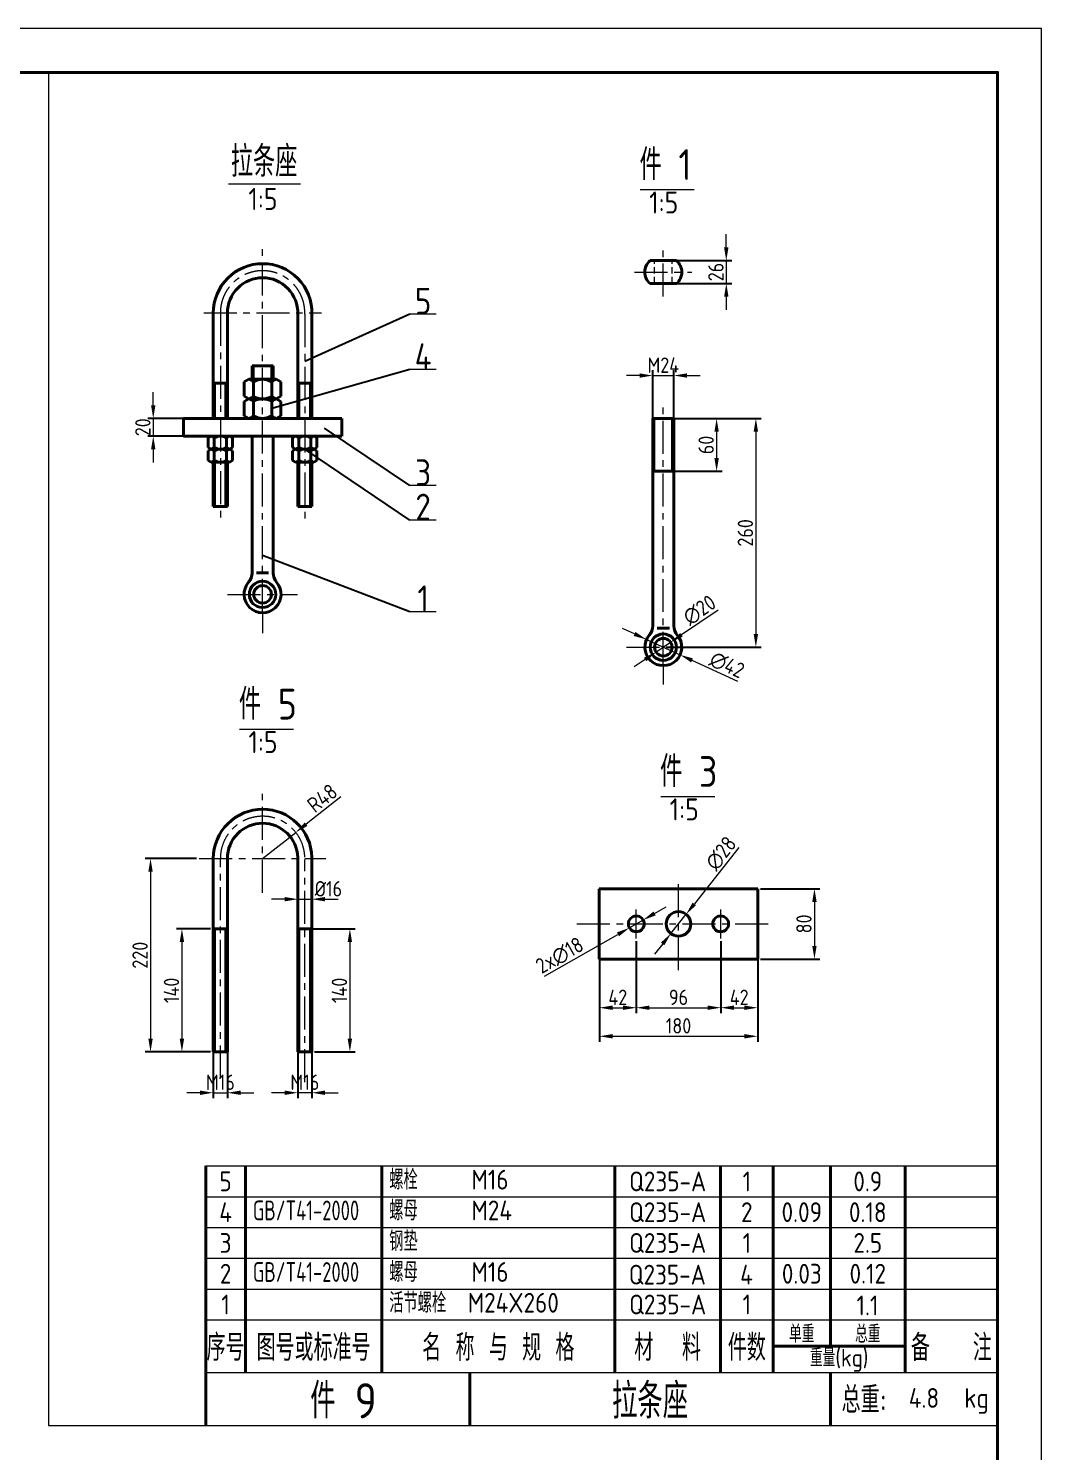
# Model space of a CAD drawing. Header units: millimetres. Extents: x 402311 to 444361, y 25246 to 54946.
# Drawn here: x 432845 to 444361, y 38764 to 54946 of the extents above; entities that cross this region are included whole.
import ezdxf
from ezdxf.enums import TextEntityAlignment as Align

# ---------------------------------------------------------------- set-up
doc = ezdxf.new("R2010")
doc.units = ezdxf.units.MM
doc.header["$LTSCALE"] = 300
doc.linetypes.add('CENTER', pattern=[2, 1.25, -0.25, 0.25, -0.25])
doc.linetypes.add('DASHED2', pattern=[0.375, 0.25, -0.125])
for name, color, linetype, lineweight in [('BIAOZHU', 3, 'Continuous', 25), ('SHI', 7, 'Continuous', 40), ('WEN', 3, 'Continuous', 20), ('XI', 2, 'Continuous', 20), ('XU', 6, 'DASHED2', 20), ('ZHONG', 1, 'CENTER', 20)]:
    doc.layers.add(name, color=color, linetype=linetype, lineweight=lineweight)
doc.layers.add('X1', color=4, linetype='Continuous')
doc.styles.add('GB', font='gbenor.shx', dxfattribs={"bigfont": 'gbcbig.shx'})
doc.dimstyles.new('SHW', dxfattribs={"dimscale": 50, "dimtxt": 3.5, "dimasz": 3, "dimexe": 1.25, "dimexo": 0.625, "dimtad": 1, "dimdsep": 46, "dimtxsty": 'GB', "dimcen": 2.5, "dimclrd": 256, "dimclrt": 256, "dimadec": 1, "dimazin": 0, "dimtfac": 1, "dimtix": 1, "dimtmove": 2, "dimatfit": 3, "dimfxl": 0, "dimlwd": -1, "dimarcsym": 0})

# ---------------------------------------------------------------- blocks, each defined once
blk = doc.blocks.new('*D28')
at = {"layer": 'Defpoints', "color": 0}
for p in [(434764, 50511), (434263, 50311), (434764, 50311)]:
    blk.add_point(p, dxfattribs=at)
at = {"layer": 'WEN'}
for p, q in [((434263, 50661), (434263, 50811)), ((434263, 50511), (434263, 50311)), ((434263, 50161), (434263, 50011))]:
    blk.add_line(p, q, dxfattribs=at)
at = {"layer": 'WEN', "color": 0, "lineweight": -2}
for p, q in [((434732, 50511), (434201, 50511)), ((434732, 50311), (434201, 50311))]:
    blk.add_line(p, q, dxfattribs=at)
at = {"layer": 'WEN'}
for points in [[(434238, 50661), (434288, 50661), (434263, 50511)], [(434238, 50161), (434288, 50161), (434263, 50311)]]:
    blk.add_solid(points, dxfattribs=at)
at = {"layer": 'WEN', "insert": (434145, 50411), "char_height": 175, "attachment_point": 5, "rotation": 90, "style": 'GB'}
blk.add_mtext('20', dxfattribs=at)
blk = doc.blocks.new('*D29')
at = {"layer": 'Defpoints', "color": 0}
for p in [(440121, 52306), (440121, 52046), (440777, 52046)]:
    blk.add_point(p, dxfattribs=at)
at = {"layer": 'WEN'}
for p, q in [((440777, 52456), (440777, 52606)), ((440777, 52306), (440777, 52046)), ((440777, 51896), (440777, 51746))]:
    blk.add_line(p, q, dxfattribs=at)
at = {"layer": 'WEN', "color": 0, "lineweight": -2}
for p, q in [((440152, 52306), (440840, 52306)), ((440152, 52046), (440840, 52046))]:
    blk.add_line(p, q, dxfattribs=at)
at = {"layer": 'WEN'}
for points in [[(440752, 52456), (440802, 52456), (440777, 52306)], [(440752, 51896), (440802, 51896), (440777, 52046)]]:
    blk.add_solid(points, dxfattribs=at)
at = {"layer": 'WEN', "insert": (440659, 52176), "char_height": 175, "attachment_point": 5, "rotation": 90, "style": 'GB'}
blk.add_mtext('26', dxfattribs=at)
blk = doc.blocks.new('*D30')
at = {"layer": 'Defpoints', "color": 0}
for p in [(440181, 50999), (439941, 50433), (440181, 50433)]:
    blk.add_point(p, dxfattribs=at)
at = {"layer": 'WEN'}
for p, q in [((439791, 50999), (439641, 50999)), ((439941, 50999), (440181, 50999)), ((440331, 50999), (440481, 50999))]:
    blk.add_line(p, q, dxfattribs=at)
at = {"layer": 'WEN', "color": 0, "lineweight": -2}
for p, q in [((439941, 50465), (439941, 51061)), ((440181, 50465), (440181, 51061))]:
    blk.add_line(p, q, dxfattribs=at)
at = {"layer": 'WEN'}
for points in [[(439791, 51024), (439791, 50974), (439941, 50999)], [(440331, 51024), (440331, 50974), (440181, 50999)]]:
    blk.add_solid(points, dxfattribs=at)
at = {"layer": 'WEN', "insert": (440061, 51117), "char_height": 175, "attachment_point": 5, "style": 'GB'}
blk.add_mtext('M24', dxfattribs=at)
blk = doc.blocks.new('*D31')
at = {"layer": 'Defpoints', "color": 0}
for p in [(440161, 50510), (440161, 49910), (440667, 49910)]:
    blk.add_point(p, dxfattribs=at)
at = {"layer": 'WEN', "color": 0, "lineweight": -2}
for p, q in [((440192, 50510), (440730, 50510)), ((440192, 49910), (440730, 49910))]:
    blk.add_line(p, q, dxfattribs=at)
at = {"layer": 'WEN'}
blk.add_line((440667, 50360), (440667, 50060), dxfattribs=at)
for points in [[(440642, 50360), (440692, 50360), (440667, 50510)], [(440642, 50060), (440692, 50060), (440667, 49910)]]:
    blk.add_solid(points, dxfattribs=at)
at = {"layer": 'WEN', "insert": (440548, 50210), "char_height": 175, "attachment_point": 5, "rotation": 90, "style": 'GB'}
blk.add_mtext('60', dxfattribs=at)
blk = doc.blocks.new('*D22')
at = {"layer": 'Defpoints', "color": 0}
for p in [(440461, 50510), (440061, 47910), (441113, 47910)]:
    blk.add_point(p, dxfattribs=at)
at = {"layer": 'WEN', "color": 0, "lineweight": -2}
for p, q in [((440492, 50510), (441175, 50510)), ((440092, 47910), (441175, 47910))]:
    blk.add_line(p, q, dxfattribs=at)
at = {"layer": 'WEN'}
blk.add_line((441113, 50360), (441113, 48060), dxfattribs=at)
for points in [[(441088, 50360), (441138, 50360), (441113, 50510)], [(441088, 48060), (441138, 48060), (441113, 47910)]]:
    blk.add_solid(points, dxfattribs=at)
at = {"layer": 'WEN', "insert": (440994, 49210), "char_height": 175, "attachment_point": 5, "rotation": 90, "style": 'GB'}
blk.add_mtext('260', dxfattribs=at)
blk = doc.blocks.new('*D32')
at = {"layer": 'Defpoints', "color": 0}
for p in [(440144, 47966), (439978, 47854)]:
    blk.add_point(p, dxfattribs=at)
at = {"layer": 'WEN'}
for p, q in [((440686, 48333), (440268, 48050)), ((439978, 47854), (440144, 47966)), ((439854, 47770), (439730, 47686))]:
    blk.add_line(p, q, dxfattribs=at)
for points in [[(440254, 48071), (440282, 48030), (440144, 47966)], [(439840, 47791), (439868, 47750), (439978, 47854)]]:
    blk.add_solid(points, dxfattribs=at)
at = {"layer": 'WEN', "insert": (440473, 48332), "char_height": 175, "attachment_point": 5, "rotation": 34.0716, "style": 'GB'}
blk.add_mtext('∅20', dxfattribs=at)
blk = doc.blocks.new('*D23')
at = {"layer": 'Defpoints', "color": 0}
for p in [(439870, 47998), (440252, 47823)]:
    blk.add_point(p, dxfattribs=at)
at = {"layer": 'WEN'}
for p, q in [((439734, 48061), (439598, 48124)), ((439870, 47998), (440252, 47823)), ((440907, 47521), (440388, 47760))]:
    blk.add_line(p, q, dxfattribs=at)
for points in [[(439744, 48084), (439724, 48038), (439870, 47998)], [(440398, 47783), (440378, 47737), (440252, 47823)]]:
    blk.add_solid(points, dxfattribs=at)
at = {"layer": 'WEN', "insert": (440785, 47708), "char_height": 175, "attachment_point": 5, "rotation": 335.2824, "style": 'GB'}
blk.add_mtext('∅42', dxfattribs=at)
blk = doc.blocks.new('*D33')
at = {"layer": 'Defpoints', "color": 0}
for p in [(441134, 45164), (441134, 44364), (441779, 44364)]:
    blk.add_point(p, dxfattribs=at)
at = {"layer": 'WEN', "color": 0, "lineweight": -2}
for p, q in [((441165, 45164), (441841, 45164)), ((441165, 44364), (441841, 44364))]:
    blk.add_line(p, q, dxfattribs=at)
at = {"layer": 'WEN'}
blk.add_line((441779, 45014), (441779, 44514), dxfattribs=at)
for points in [[(441754, 45014), (441804, 45014), (441779, 45164)], [(441754, 44514), (441804, 44514), (441779, 44364)]]:
    blk.add_solid(points, dxfattribs=at)
at = {"layer": 'WEN', "insert": (441660, 44764), "char_height": 175, "attachment_point": 5, "rotation": 90, "style": 'GB'}
blk.add_mtext('80', dxfattribs=at)
blk = doc.blocks.new('*D34')
at = {"layer": 'Defpoints', "color": 0}
for p in [(439754, 44598), (439334, 44497), (439754, 43811)]:
    blk.add_point(p, dxfattribs=at)
at = {"layer": 'WEN', "color": 0, "lineweight": -2}
for p, q in [((439754, 44567), (439754, 43748)), ((439334, 44466), (439334, 43748))]:
    blk.add_line(p, q, dxfattribs=at)
at = {"layer": 'WEN'}
blk.add_line((439484, 43811), (439604, 43811), dxfattribs=at)
for points in [[(439484, 43836), (439484, 43786), (439334, 43811)], [(439604, 43836), (439604, 43786), (439754, 43811)]]:
    blk.add_solid(points, dxfattribs=at)
at = {"layer": 'WEN', "insert": (439544, 43929), "char_height": 175, "attachment_point": 5, "style": 'GB'}
blk.add_mtext('42', dxfattribs=at)
blk = doc.blocks.new('*D35')
at = {"layer": 'Defpoints', "color": 0}
for p in [(439754, 44598), (440714, 44598), (440714, 43811)]:
    blk.add_point(p, dxfattribs=at)
at = {"layer": 'WEN', "color": 0, "lineweight": -2}
for p, q in [((439754, 44567), (439754, 43748)), ((440714, 44567), (440714, 43748))]:
    blk.add_line(p, q, dxfattribs=at)
at = {"layer": 'WEN'}
blk.add_line((439904, 43811), (440564, 43811), dxfattribs=at)
for points in [[(439904, 43836), (439904, 43786), (439754, 43811)], [(440564, 43836), (440564, 43786), (440714, 43811)]]:
    blk.add_solid(points, dxfattribs=at)
at = {"layer": 'WEN', "insert": (440234, 43929), "char_height": 175, "attachment_point": 5, "style": 'GB'}
blk.add_mtext('96', dxfattribs=at)
blk = doc.blocks.new('*D36')
at = {"layer": 'Defpoints', "color": 0}
for p in [(440714, 44598), (441134, 44494), (441134, 43811)]:
    blk.add_point(p, dxfattribs=at)
at = {"layer": 'WEN', "color": 0, "lineweight": -2}
for p, q in [((440714, 44567), (440714, 43748)), ((441134, 44462), (441134, 43748))]:
    blk.add_line(p, q, dxfattribs=at)
at = {"layer": 'WEN'}
blk.add_line((440864, 43811), (440984, 43811), dxfattribs=at)
for points in [[(440864, 43836), (440864, 43786), (440714, 43811)], [(440984, 43836), (440984, 43786), (441134, 43811)]]:
    blk.add_solid(points, dxfattribs=at)
at = {"layer": 'WEN', "insert": (440924, 43929), "char_height": 175, "attachment_point": 5, "style": 'GB'}
blk.add_mtext('42', dxfattribs=at)
blk = doc.blocks.new('*D24')
at = {"layer": 'Defpoints', "color": 0}
for p in [(441134, 44105), (439334, 43995), (441134, 43486)]:
    blk.add_point(p, dxfattribs=at)
at = {"layer": 'WEN', "color": 0, "lineweight": -2}
for p, q in [((441134, 44074), (441134, 43423)), ((439334, 43964), (439334, 43423))]:
    blk.add_line(p, q, dxfattribs=at)
at = {"layer": 'WEN'}
blk.add_line((439484, 43486), (440984, 43486), dxfattribs=at)
for points in [[(439484, 43511), (439484, 43461), (439334, 43486)], [(440984, 43511), (440984, 43461), (441134, 43486)]]:
    blk.add_solid(points, dxfattribs=at)
at = {"layer": 'WEN', "insert": (440234, 43605), "char_height": 175, "attachment_point": 5, "style": 'GB'}
blk.add_mtext('180', dxfattribs=at)
blk = doc.blocks.new('*D37')
at = {"layer": 'Defpoints', "color": 0}
for p in [(439676, 44719), (439832, 44808)]:
    blk.add_point(p, dxfattribs=at)
at = {"layer": 'WEN'}
for p, q in [((439962, 44883), (440092, 44957)), ((439832, 44808), (439676, 44719)), ((438712, 44169), (439545, 44645))]:
    blk.add_line(p, q, dxfattribs=at)
for points in [[(439950, 44905), (439975, 44861), (439832, 44808)], [(439533, 44667), (439558, 44623), (439676, 44719)]]:
    blk.add_solid(points, dxfattribs=at)
at = {"layer": 'WEN', "insert": (438884, 44404), "char_height": 175, "attachment_point": 5, "rotation": 29.7344, "style": 'GB'}
blk.add_mtext('2x∅18', dxfattribs=at)
blk = doc.blocks.new('*D25')
at = {"layer": 'Defpoints', "color": 0}
for p in [(440321, 44874), (440147, 44654)]:
    blk.add_point(p, dxfattribs=at)
at = {"layer": 'WEN'}
for p, q in [((440921, 45631), (440414, 44991)), ((440147, 44654), (440321, 44874)), ((440054, 44537), (439961, 44419))]:
    blk.add_line(p, q, dxfattribs=at)
for points in [[(440394, 45007), (440433, 44976), (440321, 44874)], [(440034, 44552), (440073, 44521), (440147, 44654)]]:
    blk.add_solid(points, dxfattribs=at)
at = {"layer": 'WEN', "insert": (440718, 45566), "char_height": 175, "attachment_point": 5, "rotation": 51.6208, "style": 'GB'}
blk.add_mtext('∅28', dxfattribs=at)
blk = doc.blocks.new('*D38')
at = {"layer": 'Defpoints', "color": 0}
for p in [(435906, 45045), (436066, 45045), (436066, 45045)]:
    blk.add_point(p, dxfattribs=at)
at = {"layer": 'WEN'}
for p, q in [((435756, 45045), (435606, 45045)), ((435906, 45045), (436066, 45045)), ((436216, 45045), (436366, 45045))]:
    blk.add_line(p, q, dxfattribs=at)
at = {"layer": 'WEN', "color": 0, "lineweight": -2}
for p, q in [((435906, 45076), (435906, 45107)), ((436066, 45076), (436066, 45107))]:
    blk.add_line(p, q, dxfattribs=at)
at = {"layer": 'WEN'}
for points in [[(435756, 45070), (435756, 45020), (435906, 45045)], [(436216, 45070), (436216, 45020), (436066, 45045)]]:
    blk.add_solid(points, dxfattribs=at)
at = {"layer": 'WEN', "insert": (436254, 45163), "char_height": 175, "attachment_point": 5, "style": 'GB'}
blk.add_mtext('%%c16', dxfattribs=at)
blk = doc.blocks.new('*D39')
at = {"layer": 'Defpoints', "color": 0}
for p in [(436046, 44708), (436066, 43308), (436498, 43308)]:
    blk.add_point(p, dxfattribs=at)
at = {"layer": 'WEN', "color": 0, "lineweight": -2}
for p, q in [((436077, 44708), (436560, 44708)), ((436097, 43308), (436560, 43308))]:
    blk.add_line(p, q, dxfattribs=at)
at = {"layer": 'WEN'}
blk.add_line((436498, 44558), (436498, 43458), dxfattribs=at)
for points in [[(436473, 44558), (436523, 44558), (436498, 44708)], [(436473, 43458), (436523, 43458), (436498, 43308)]]:
    blk.add_solid(points, dxfattribs=at)
at = {"layer": 'WEN', "insert": (436379, 44008), "char_height": 175, "attachment_point": 5, "rotation": 90, "style": 'GB'}
blk.add_mtext('140', dxfattribs=at)
blk = doc.blocks.new('*D40')
at = {"layer": 'Defpoints', "color": 0}
for p in [(434946, 43385), (435106, 43385), (435106, 42844)]:
    blk.add_point(p, dxfattribs=at)
at = {"layer": 'WEN', "color": 0, "lineweight": -2}
for p, q in [((434946, 43354), (434946, 42781)), ((435106, 43354), (435106, 42781))]:
    blk.add_line(p, q, dxfattribs=at)
at = {"layer": 'WEN'}
for p, q in [((434796, 42844), (434646, 42844)), ((434946, 42844), (435106, 42844)), ((435256, 42844), (435406, 42844))]:
    blk.add_line(p, q, dxfattribs=at)
for points in [[(434796, 42869), (434796, 42819), (434946, 42844)], [(435256, 42869), (435256, 42819), (435106, 42844)]]:
    blk.add_solid(points, dxfattribs=at)
at = {"layer": 'WEN', "insert": (435026, 42963), "char_height": 175, "attachment_point": 5, "style": 'GB'}
blk.add_mtext('M16', dxfattribs=at)
blk = doc.blocks.new('*D26')
at = {"layer": 'Defpoints', "color": 0}
for p in [(435906, 43385), (436066, 43385), (435906, 42844)]:
    blk.add_point(p, dxfattribs=at)
at = {"layer": 'WEN', "color": 0, "lineweight": -2}
for p, q in [((435906, 43354), (435906, 42781)), ((436066, 43354), (436066, 42781))]:
    blk.add_line(p, q, dxfattribs=at)
at = {"layer": 'WEN'}
for p, q in [((435756, 42844), (435606, 42844)), ((436066, 42844), (435906, 42844)), ((436216, 42844), (436366, 42844))]:
    blk.add_line(p, q, dxfattribs=at)
for points in [[(435756, 42869), (435756, 42819), (435906, 42844)], [(436216, 42869), (436216, 42819), (436066, 42844)]]:
    blk.add_solid(points, dxfattribs=at)
at = {"layer": 'WEN', "insert": (435986, 42963), "char_height": 175, "attachment_point": 5, "style": 'GB'}
blk.add_mtext('M16', dxfattribs=at)
blk = doc.blocks.new('*D41')
at = {"layer": 'Defpoints', "color": 0}
for p in [(434946, 44708), (434589, 43308), (434946, 43308)]:
    blk.add_point(p, dxfattribs=at)
at = {"layer": 'WEN', "color": 0, "lineweight": -2}
for p, q in [((434915, 44708), (434526, 44708)), ((434915, 43308), (434526, 43308))]:
    blk.add_line(p, q, dxfattribs=at)
at = {"layer": 'WEN'}
blk.add_line((434589, 44558), (434589, 43458), dxfattribs=at)
for points in [[(434564, 44558), (434614, 44558), (434589, 44708)], [(434564, 43458), (434614, 43458), (434589, 43308)]]:
    blk.add_solid(points, dxfattribs=at)
at = {"layer": 'WEN', "insert": (434470, 44008), "char_height": 175, "attachment_point": 5, "rotation": 90, "style": 'GB'}
blk.add_mtext('140', dxfattribs=at)
blk = doc.blocks.new('*D27')
at = {"layer": 'Defpoints', "color": 0}
for p in [(434786, 45508), (434232, 43308), (434720, 43308)]:
    blk.add_point(p, dxfattribs=at)
at = {"layer": 'WEN', "color": 0, "lineweight": -2}
for p, q in [((434755, 45508), (434170, 45508)), ((434689, 43308), (434170, 43308))]:
    blk.add_line(p, q, dxfattribs=at)
at = {"layer": 'WEN'}
blk.add_line((434232, 45358), (434232, 43458), dxfattribs=at)
for points in [[(434207, 45358), (434257, 45358), (434232, 45508)], [(434207, 43458), (434257, 43458), (434232, 43308)]]:
    blk.add_solid(points, dxfattribs=at)
at = {"layer": 'WEN', "insert": (434113, 44408), "char_height": 175, "attachment_point": 5, "rotation": 90, "style": 'GB'}
blk.add_mtext('220', dxfattribs=at)
blk = doc.blocks.new('*D42')
at = {"layer": 'Defpoints', "color": 0}
for p in [(435883, 45805), (435506, 45508)]:
    blk.add_point(p, dxfattribs=at)
at = {"layer": 'WEN'}
for p, q in [((436396, 46210), (436001, 45898)), ((435506, 45508), (435883, 45805))]:
    blk.add_line(p, q, dxfattribs=at)
blk.add_solid([(435985, 45917), (436016, 45878), (435883, 45805)], dxfattribs=at)
at = {"layer": 'WEN', "insert": (436184, 46194), "char_height": 175, "attachment_point": 5, "rotation": 38.2575, "style": 'GB'}
blk.add_mtext('R48', dxfattribs=at)

msp = doc.modelspace()

# ---------------------------------------------------------------- linework, layer by layer
at = {"layer": 'BIAOZHU'}
for p, q in [((437180.824, 51696.176), (435985.703, 51160.184)), ((437180.824, 51066.33), (435609.786, 50622.584)), ((437180.824, 49746.919), (436208.825, 50402.548)), ((437180.824, 49355.956), (435985.703, 50162.084)), ((437180.824, 48312.186), (435505.863, 48954.131))]:
    msp.add_line(p, q, dxfattribs=at)
at = {"layer": 'SHI'}
for p, q in [((439911.009, 52305.639), (440211.009, 52305.639)), ((439911.009, 52045.639), (440211.009, 52045.639)), ((434945.863, 50511.084), (434945.863, 51711.369)), ((435105.863, 50511.084), (435105.863, 51711.369)), ((435905.703, 50511.084), (435905.703, 51722.379)), ((436065.703, 50511.084), (436065.703, 51724.449)), ((435385.863, 50957.084), (435385.863, 51111.084)), ((435385.863, 51111.084), (435625.863, 51111.084)), ((435625.863, 50957.084), (435625.863, 51111.084)), ((434945.863, 50911.084), (435105.863, 50911.084)), ((435349.978, 50957.084), (435298.017, 50927.084)), ((435298.017, 50927.084), (435298.017, 50764.084)), ((435349.978, 50957.084), (435661.747, 50957.084)), ((435401.94, 50927.084), (435401.94, 50764.084)), ((435609.786, 50927.084), (435609.786, 50764.084)), ((435661.747, 50957.084), (435713.709, 50927.084)), ((435713.709, 50927.084), (435713.709, 50764.084)), ((435905.703, 50911.084), (436065.703, 50911.084)), ((435349.978, 50734.084), (435298.017, 50764.084)), ((435349.978, 50734.084), (435298.017, 50704.084)), ((435298.017, 50704.084), (435298.017, 50541.084)), ((435349.978, 50734.084), (435661.747, 50734.084)), ((435349.978, 50734.084), (435661.747, 50734.084)), ((435401.94, 50704.084), (435401.94, 50541.084)), ((435609.786, 50704.084), (435609.786, 50541.084)), ((435661.747, 50734.084), (435713.709, 50764.084)), ((435661.747, 50734.084), (435713.709, 50704.084)), ((435713.709, 50704.084), (435713.709, 50541.084)), ((434605.863, 50511.084), (436405.863, 50511.084)), ((434605.863, 50311.084), (434605.863, 50511.084)), ((435349.978, 50511.084), (435298.017, 50541.084)), ((435349.978, 50511.084), (435661.747, 50511.084)), ((435661.747, 50511.084), (435713.709, 50541.084)), ((436405.863, 50311.084), (436405.863, 50511.084)), ((439941.009, 50356.442), (439941.009, 50510.442)), ((439941.009, 50510.442), (440181.009, 50510.442)), ((440181.009, 50356.442), (440181.009, 50510.442)), ((439941.009, 48152.31), (439941.009, 50399.881)), ((440181.009, 48152.31), (440181.009, 50356.442)), ((434605.863, 50311.084), (436405.863, 50311.084)), ((434921.94, 50311.084), (434887.299, 50291.084)), ((434887.299, 50291.084), (434887.299, 50182.084)), ((434921.94, 50162.084), (434887.299, 50182.084)), ((434921.94, 50162.084), (434887.299, 50142.084)), ((435129.786, 50311.084), (434921.94, 50311.084)), ((435129.786, 50162.084), (434921.94, 50162.084)), ((435129.786, 50162.084), (434921.94, 50162.084)), ((434956.581, 50291.084), (434956.581, 50182.084)), ((435095.145, 50291.084), (435095.145, 50182.084)), ((435129.786, 50311.084), (435164.427, 50291.084)), ((435129.786, 50162.084), (435164.427, 50182.084)), ((435129.786, 50162.084), (435164.427, 50142.084)), ((435164.427, 50291.084), (435164.427, 50182.084)), ((435385.863, 48752.951), (435385.863, 50311.084)), ((435625.863, 48752.951), (435625.863, 50311.084)), ((435881.78, 50311.084), (435847.139, 50291.084)), ((435847.139, 50291.084), (435847.139, 50182.084)), ((435881.78, 50162.084), (435847.139, 50182.084)), ((435881.78, 50162.084), (435847.139, 50142.084)), ((436089.626, 50311.084), (435881.78, 50311.084)), ((436089.626, 50162.084), (435881.78, 50162.084)), ((436089.626, 50162.084), (435881.78, 50162.084)), ((435916.421, 50291.084), (435916.421, 50182.084)), ((436054.985, 50291.084), (436054.985, 50182.084)), ((436089.626, 50311.084), (436124.267, 50291.084)), ((436089.626, 50162.084), (436124.267, 50182.084)), ((436089.626, 50162.084), (436124.267, 50142.084)), ((436124.267, 50291.084), (436124.267, 50182.084)), ((434887.299, 50142.084), (434887.299, 50033.084)), ((434921.94, 50013.084), (434887.299, 50033.084)), ((435129.786, 50013.084), (434921.94, 50013.084)), ((434945.863, 49511.084), (434945.863, 50013.084)), ((434956.581, 50142.084), (434956.581, 50033.084)), ((435095.145, 50142.084), (435095.145, 50033.084)), ((435105.863, 49511.084), (435105.863, 50013.084)), ((435129.786, 50013.084), (435164.427, 50033.084)), ((435164.427, 50142.084), (435164.427, 50033.084)), ((435847.139, 50142.084), (435847.139, 50033.084)), ((435881.78, 50013.084), (435847.139, 50033.084)), ((436089.626, 50013.084), (435881.78, 50013.084)), ((435905.703, 49511.084), (435905.703, 50013.084)), ((435916.421, 50142.084), (435916.421, 50033.084)), ((436054.985, 50142.084), (436054.985, 50033.084)), ((436065.703, 49511.084), (436065.703, 50013.084)), ((436089.626, 50013.084), (436124.267, 50033.084)), ((436124.267, 50142.084), (436124.267, 50033.084)), ((439941.009, 49910.442), (440181.009, 49910.442)), ((434945.863, 49511.084), (435105.863, 49511.084)), ((435905.703, 49511.084), (436065.703, 49511.084)), ((435436.492, 48754.402), (435571.681, 48754.402)), ((439991.171, 48125.801), (440131.087, 48125.801)), ((434945.863, 44307.744), (434945.863, 45508.03)), ((434946.022, 43783.103), (434946.022, 45521.11)), ((435105.863, 44307.744), (435105.863, 45508.03)), ((435106.022, 43745.732), (435106.022, 45519.04)), ((435905.703, 43745.732), (435905.703, 45519.04)), ((436065.703, 43783.103), (436065.703, 45521.11)), ((439333.842, 44363.86), (439333.842, 45163.86)), ((439333.842, 45163.86), (441133.842, 45163.86)), ((441133.842, 44363.86), (441133.842, 45163.86)), ((434945.863, 44707.744), (435105.863, 44707.744)), ((435905.703, 44707.744), (436065.703, 44707.744)), ((439333.842, 44363.86), (441133.842, 44363.86)), ((434945.863, 43307.744), (434945.863, 43809.744)), ((435105.863, 43307.744), (435105.863, 43809.744)), ((435106.022, 43307.744), (435106.022, 43809.744)), ((435905.703, 43307.744), (435905.703, 43809.744)), ((436065.703, 43307.744), (436065.703, 43809.744)), ((434945.863, 43307.744), (435105.863, 43307.744)), ((435905.703, 43307.744), (436065.703, 43307.744)), ((434860.502, 42011.368), (434860.502, 39061.368)), ((435310.502, 39661.368), (435310.502, 42011.368)), ((436860.502, 39661.368), (436860.502, 42011.368)), ((439510.502, 39661.368), (439510.502, 42011.368)), ((440710.502, 39661.368), (440710.502, 42011.368)), ((441310.502, 39661.368), (441310.502, 42011.368)), ((441960.502, 39961.368), (441960.502, 42011.368)), ((442810.502, 39661.368), (442810.502, 42011.368)), ((443860.502, 42011.368), (443860.502, 39061.368)), ((442810.502, 39961.368), (441310.502, 39961.368)), ((437860.502, 39061.368), (437860.502, 39661.368)), ((441960.502, 39061.368), (441960.502, 39661.368))]:
    msp.add_line(p, q, dxfattribs=at)
msp.add_lwpolyline([(403560.502, 25745.579), (443860.502, 25745.579), (443860.502, 54445.579), (403560.502, 54445.579)], close=True, dxfattribs=at)
for centre, radius in [((435505.863, 48511.084), 150), ((435505.863, 48511.084), 100), ((440061.009, 47910.442), 150), ((440061.009, 47910.442), 100), ((439753.842, 44763.86), 90), ((440233.842, 44763.86), 140), ((440713.842, 44763.86), 90)]:
    msp.add_circle(centre, radius, dxfattribs=at)
for centre, radius, start, end in [((435505.863, 51711.084), 560, 90, 180.0545891), ((435505.863, 51711.084), 560, 358.5253713, 90), ((440021.842, 52175.639), 170.833, 130.4497189, 229.5502811), ((440100.176, 52175.639), 170.833, 310.4497189, 49.5502811), ((435505.863, 51711.084), 400, 90, 180.0545891), ((435505.863, 51711.084), 400, 358.2304182, 90), ((435329.654, 50861.881), 97.348, 42.0508285, 77.9491715), ((435505.863, 50762.084), 195, 57.7957725, 122.2042275), ((435682.072, 50861.881), 97.348, 102.0508285, 137.9491715), ((435329.654, 50829.286), 97.348, 282.0508285, 317.9491715), ((435329.654, 50638.881), 97.348, 42.0508285, 77.9491715), ((435505.863, 50929.084), 195, 237.7957725, 302.2042275), ((435505.863, 50539.084), 195, 57.7957725, 122.2042275), ((435682.072, 50829.286), 97.348, 222.0508285, 257.9491715), ((435682.072, 50638.881), 97.348, 102.0508285, 137.9491715), ((435329.654, 50606.286), 97.348, 282.0508285, 317.9491715), ((435505.863, 50706.084), 195, 237.7957725, 302.2042275), ((435682.072, 50606.286), 97.348, 222.0508285, 257.9491715), ((434908.44, 50247.702), 64.804, 42.0236667, 77.9763333), ((434908.44, 50225.466), 64.804, 282.0236667, 317.9763333), ((434908.44, 50098.702), 64.804, 42.0236667, 77.9763333), ((435025.863, 50181.084), 130, 57.7957725, 122.2042275), ((435025.863, 50292.084), 130, 237.7957725, 302.2042275), ((435025.863, 50032.084), 130, 57.7957725, 122.2042275), ((435143.286, 50247.702), 64.804, 102.0236667, 137.9763333), ((435143.286, 50225.466), 64.804, 222.0236667, 257.9763333), ((435143.286, 50098.702), 64.804, 102.0236667, 137.9763333), ((435868.281, 50247.702), 64.804, 42.0236667, 77.9763333), ((435868.281, 50225.466), 64.804, 282.0236667, 317.9763333), ((435868.281, 50098.702), 64.804, 42.0236667, 77.9763333), ((435985.703, 50181.084), 130, 57.7957725, 122.2042275), ((435985.703, 50292.084), 130, 237.7957725, 302.2042275), ((435985.703, 50032.084), 130, 57.7957725, 122.2042275), ((436103.126, 50247.702), 64.804, 102.0236667, 137.9763333), ((436103.126, 50225.466), 64.804, 222.0236667, 257.9763333), ((436103.126, 50098.702), 64.804, 102.0236667, 137.9763333), ((434908.44, 50076.466), 64.804, 282.0236667, 317.9763333), ((435025.863, 50143.084), 130, 237.7957725, 302.2042275), ((435143.286, 50076.466), 64.804, 222.0236667, 257.9763333), ((435868.281, 50076.466), 64.804, 282.0236667, 317.9763333), ((435985.703, 50143.084), 130, 237.7957725, 302.2042275), ((436103.126, 50076.466), 64.804, 222.0236667, 257.9763333), ((435225.863, 48752.951), 160, 319.179109, 0), ((435785.863, 48752.951), 160, 180, 220.820891), ((435505.863, 48511.084), 210, 139.179109, 40.820891), ((439781.009, 48152.31), 160, 319.179109, 0), ((440341.009, 48152.31), 160, 180, 220.820891), ((440061.009, 47910.442), 210, 139.179109, 40.820891), ((435505.863, 45507.744), 560, 90, 180.0545891), ((435505.863, 45507.744), 560, 1.367628, 90), ((435505.863, 45507.744), 400, 90, 180.0545891), ((435505.863, 45507.744), 400, 1.6182146, 90)]:
    msp.add_arc(centre, radius, start, end, dxfattribs=at)
at = {"layer": 'WEN'}
for p, q in [((433071.683, 54445.579), (433071.683, 39061.368)), ((435117.565, 53180.093), (435938.712, 53180.093)), ((439799.088, 53114.729), (440413.241, 53114.729)), ((437480.824, 51696.176), (437180.824, 51696.176)), ((437480.824, 51066.33), (437180.824, 51066.33)), ((437480.824, 49746.919), (437180.824, 49746.919)), ((437480.824, 49355.956), (437180.824, 49355.956)), ((437480.824, 48312.186), (437180.824, 48312.186)), ((435244.257, 46979.786), (435858.411, 46979.786)), ((440031.994, 46213.915), (440646.147, 46213.915)), ((433071.683, 39061.368), (443860.502, 39061.368))]:
    msp.add_line(p, q, dxfattribs=at)
at = {"layer": 'X1'}
for p, q in [((435405.863, 50957.084), (435405.863, 51111.084)), ((435605.863, 50957.084), (435605.863, 51111.084)), ((434965.863, 50511.084), (434965.863, 50911.084)), ((435085.863, 50511.084), (435085.863, 50911.084)), ((435925.703, 50511.084), (435925.703, 50911.084)), ((436045.703, 50511.084), (436045.703, 50911.084)), ((439961.009, 49910.442), (439961.009, 50510.442)), ((440161.009, 49910.442), (440161.009, 50510.442)), ((434965.863, 49511.084), (434965.863, 50013.084)), ((435085.863, 49511.084), (435085.863, 50013.084)), ((435925.703, 49511.084), (435925.703, 50013.084)), ((436045.703, 49511.084), (436045.703, 50013.084)), ((434966.022, 43307.744), (434966.022, 44707.744)), ((435086.022, 43307.744), (435086.022, 44707.744)), ((435925.703, 43307.744), (435925.703, 44707.744)), ((436045.703, 43307.744), (436045.703, 44707.744))]:
    msp.add_line(p, q, dxfattribs=at)
at = {"layer": 'XI'}
for p, q in [((434860.502, 42011.368), (443860.502, 42011.368)), ((434860.502, 41661.368), (443860.503, 41661.368)), ((434860.502, 41311.368), (443860.502, 41311.368)), ((434860.502, 40961.368), (443860.502, 40961.368)), ((434860.502, 40611.368), (443860.503, 40611.368)), ((434860.502, 40261.368), (443860.502, 40261.368)), ((434860.502, 39661.368), (443860.502, 39661.368)), ((434860.502, 39061.368), (443860.502, 39061.368))]:
    msp.add_line(p, q, dxfattribs=at)
msp.add_lwpolyline([(402310.502, 25245.579), (444360.502, 25245.579), (444360.502, 54945.579), (402310.502, 54945.579)], close=True, dxfattribs=at)
at = {"layer": 'XU'}
for p, q in [((439961.009, 52045.639), (439961.009, 52305.639)), ((440161.009, 52045.639), (440161.009, 52305.639))]:
    msp.add_line(p, q, dxfattribs=at)
at = {"layer": 'ZHONG'}
for p, q in [((435505.863, 48311.084), (435505.863, 52448.586)), ((440061.009, 51896.561), (440061.009, 52454.717)), ((439734.863, 52175.639), (440387.156, 52175.639)), ((434836.272, 51711.369), (436175.453, 51711.369)), ((435025.863, 51710.054), (435025.863, 49369.512)), ((435985.703, 51697.702), (435985.703, 49311.287)), ((440061.009, 47710.442), (440061.009, 50694.215)), ((435108.657, 48511.084), (435903.068, 48511.084)), ((435505.863, 48311.084), (435505.863, 48070.274)), ((439641.91, 47910.442), (440452.87, 47910.442)), ((440061.009, 47710.442), (440061.009, 47486.169)), ((435505.863, 45119.042), (435505.863, 46245.8)), ((434786.087, 45507.744), (436225.638, 45507.744)), ((435025.863, 43007.648), (435025.863, 45508.106)), ((435985.703, 42963.431), (435985.703, 45495.37)), ((440233.842, 44239.639), (440233.842, 45288.082)), ((439753.842, 44598.192), (439753.842, 44929.528)), ((440713.842, 44598.192), (440713.842, 44929.528)), ((439079.712, 44763.86), (441306.07, 44763.86))]:
    msp.add_line(p, q, dxfattribs=at)
for centre, start, end in [((435505.863, 51711.084), 358.402477, 180.0545891), ((435505.863, 45507.744), 1.6182146, 180.0431565)]:
    msp.add_arc(centre, 480, start, end, dxfattribs=at)

# ---------------------------------------------------------------- texts
at = {"layer": 'SHI', "style": 'GB'}
for s, p in [('5', (435085.502, 41836.368)), ('4', (435085.502, 41486.368)), ('3', (435085.502, 41136.368)), ('2', (435085.502, 40786.368)), ('1', (435085.502, 40436.368))]:
    msp.add_text(s, height=225, dxfattribs=at).set_placement(p, align=Align.MIDDLE)
at = {"layer": 'WEN', "style": 'GB'}
for s, height, p in [('拉条座', 350, (435144.963, 53257.738)), ('件 1', 350, (439791.377, 53222.712)), ('1:5', 250, (435345.036, 52882.175)), ('1:5', 250, (439900.508, 52841.689)), ('件 5', 350, (435236.547, 47087.768)), ('1:5', 250, (435345.677, 46706.745)), ('件 3', 350, (440024.283, 46321.897)), ('1:5', 250, (440133.414, 45940.874)), ('螺栓     M16', 225, (436945.502, 41743.483)), ('螺母     M24', 225, (436945.502, 41393.483)), ('钢垫', 225, (436945.502, 41043.483)), ('螺母     M16', 225, (436945.502, 40693.483)), ('活节螺栓  M24X260', 225, (436945.502, 40343.483)), ('kg', 225, (443482.775, 39261.368))]:
    msp.add_text(s, height=height, dxfattribs=at).set_placement(p)
for s, height, p in [('5', 300, (437330.824, 51846.176)), ('4', 300, (437330.824, 51216.33)), ('3', 300, (437330.824, 49896.919)), ('2', 300, (437330.824, 49505.956)), ('1', 300, (437330.824, 48462.186)), ('Q235-A', 225, (440110.502, 41836.368)), ('1', 225, (441010.502, 41836.368)), ('0.9', 225, (442385.502, 41836.368)), ('Q235-A', 225, (440110.502, 41486.368)), ('2', 225, (441010.502, 41486.368)), ('0.09', 225, (441635.502, 41486.368)), ('0.18', 225, (442385.502, 41486.368)), ('Q235-A', 225, (440110.502, 41136.368)), ('1', 225, (441010.502, 41136.368)), ('2.5', 225, (442385.502, 41136.368)), ('Q235-A', 225, (440106.771, 40775.917)), ('4', 225, (441006.771, 40775.917)), ('0.03', 225, (441635.502, 40786.368)), ('0.12', 225, (442385.502, 40786.368)), ('Q235-A', 225, (440110.502, 40436.368)), ('1', 225, (441010.502, 40436.368)), ('1.1', 225, (442381.771, 40425.917)), ('序号', 300, (435085.502, 39962.926)), ('单重', 200, (441635.502, 40111.368)), ('总重', 200, (442385.502, 40111.368)), ('图号或标准号', 300, (436085.502, 39961.368)), ('名 称 与 规 格', 300, (438185.502, 39961.368)), ('材  料', 300, (440110.502, 39961.368)), ('件数', 300, (441010.502, 39961.368)), ('备   注', 300, (443335.502, 39961.368)), ('重量(kg)', 200, (442060.502, 39811.368)), ('件 9', 400, (436425.888, 39361.368)), ('拉条座', 400, (439910.502, 39361.368)), ('总重:', 300, (442345.502, 39368.645))]:
    msp.add_text(s, height=height, dxfattribs=at).set_placement(p, align=Align.MIDDLE)
at = {"layer": 'WEN', "style": 'GB', "width": 0.8}
for p in [(435395.502, 41393.483), (435395.502, 40693.483)]:
    msp.add_text('GB/T41-2000 ', height=225, dxfattribs=at).set_placement(p)
at = {"layer": 'WEN', "style": 'GB'}
msp.add_text('4.8', height=225, dxfattribs=at).set_placement((443196.819, 39261.368), align=Align.RIGHT)

# ---------------------------------------------------------------- dimensions: what is measured, and where the dimension line sits
at = {"layer": 'WEN'}
for base, p1, p2, picture, middle in [((440777.433, 52045.639), (440120.772, 52305.639), (440120.772, 52045.639), '*D29', (440658.683, 52175.639)), ((434263.404, 50311.084), (434763.678, 50511.084), (434763.678, 50311.084), '*D28', (434144.654, 50411.084)), ((441112.606, 47910.442), (440460.979, 50510.442), (440061.009, 47910.442), '*D22', (440993.856, 49210.442)), ((440667.2, 49910.442), (440161.009, 50510.442), (440161.009, 49910.442), '*D31', (440548.45, 50210.442)), ((434232.181, 43307.744), (434786.087, 45507.744), (434720.329, 43307.744), '*D27', (434113.431, 44407.744)), ((441778.618, 44363.86), (441133.842, 45163.86), (441133.842, 44363.86), '*D33', (441659.868, 44763.86)), ((434588.545, 43307.744), (434945.863, 44707.744), (434945.863, 43307.744), '*D41', (434469.795, 44007.744)), ((436497.52, 43307.744), (436045.703, 44707.744), (436065.703, 43307.744), '*D39', (436378.77, 44007.744))]:
    dim = msp.add_linear_dim(base=base, p1=p1, p2=p2, angle=90, dimstyle='SHW', override={"dimlfac": 0.1}, dxfattribs=at)
    dim.commit()
    dim.dimension.update_dxf_attribs({"geometry": picture, "text_midpoint": middle})
for base, p1, p2, override, picture, middle in [((440181.009, 50998.733), (439941.009, 50433.442), (440181.009, 50433.442), {"dimlfac": 0.1}, '*D30', (440061.009, 51117.483)), ((435106.022, 42843.773), (434945.863, 43384.774), (435106.022, 43384.774), {"dimdec": 0, "dimlfac": 0.1}, '*D40', (435025.943, 42962.523))]:
    dim = msp.add_linear_dim(base=base, p1=p1, p2=p2, text='M<>', dimstyle='SHW', override=override, dxfattribs=at)
    dim.commit()
    dim.dimension.update_dxf_attribs({"geometry": picture, "text_midpoint": middle})
dim = msp.add_diameter_dim_2p(p1=(439978.175, 47854.42), p2=(440143.843, 47966.465), dimstyle='SHW', override={"dimlfac": 0.1}, dxfattribs=at)
dim.commit()
dim.dimension.update_dxf_attribs({"geometry": '*D32', "text_midpoint": (440472.55, 48332.138)})
for p1, p2, picture, middle in [((439870.249, 47998.253), (440251.769, 47822.632), '*D23', (440735.798, 47599.823)), ((440146.921, 44654.112), (440320.763, 44873.609), '*D25', (440810.963, 45492.548))]:
    dim = msp.add_diameter_dim_2p(p1=p1, p2=p2, dimstyle='SHW', override={"dimlfac": 0.1, "dimtmove": 0}, dxfattribs=at)
    dim.commit()
    dim.dimension.update_dxf_attribs({"geometry": picture, "text_midpoint": middle, "dimtype": 163})
dim = msp.add_radius_dim(center=(435505.863, 45507.744), mpoint=(435882.776, 45804.959), dimstyle='SHW', override={"dimlfac": 0.1}, dxfattribs=at)
dim.commit()
dim.dimension.update_dxf_attribs({"geometry": '*D42', "text_midpoint": (436183.869, 46193.614)})
dim = msp.add_linear_dim(base=(436065.703, 45044.738), p1=(435905.703, 45044.738), p2=(436065.703, 45044.738), text='%%c<>', dimstyle='SHW', override={"dimlfac": 0.1}, dxfattribs=at)
dim.commit()
dim.dimension.update_dxf_attribs({"geometry": '*D38', "text_midpoint": (436254.204, 45163.488), "dimtype": 160})
dim = msp.add_diameter_dim_2p(p1=(439831.992, 44808.498), p2=(439675.692, 44719.222), text='2x<>', dimstyle='SHW', override={"dimlfac": 0.1, "dimtmove": 0}, dxfattribs=at)
dim.commit()
dim.dimension.update_dxf_attribs({"geometry": '*D37', "text_midpoint": (438943.127, 44300.791), "dimtype": 163})
for base, p1, p2, picture, middle in [((439753.842, 43810.635), (439333.842, 44496.755), (439753.842, 44598.192), '*D34', (439543.842, 43929.385)), ((440713.842, 43810.635), (439753.842, 44598.192), (440713.842, 44598.192), '*D35', (440233.842, 43929.385)), ((441133.842, 43810.635), (440713.842, 44598.192), (441133.842, 44493.528), '*D36', (440923.842, 43929.385)), ((441133.842, 43485.981), (439333.842, 43995.352), (441133.842, 44105.206), '*D24', (440233.842, 43604.731))]:
    dim = msp.add_linear_dim(base=base, p1=p1, p2=p2, dimstyle='SHW', override={"dimlfac": 0.1}, dxfattribs=at)
    dim.commit()
    dim.dimension.update_dxf_attribs({"geometry": picture, "text_midpoint": middle})
dim = msp.add_linear_dim(base=(435905.703, 42843.773), p1=(436065.863, 43384.774), p2=(435905.703, 43384.774), angle=180, text='M<>', dimstyle='SHW', override={"dimdec": 0, "dimlfac": 0.1}, dxfattribs=at)
dim.commit()
dim.dimension.update_dxf_attribs({"geometry": '*D26', "text_midpoint": (435985.783, 42962.523)})

doc.saveas('drawing.dxf')
